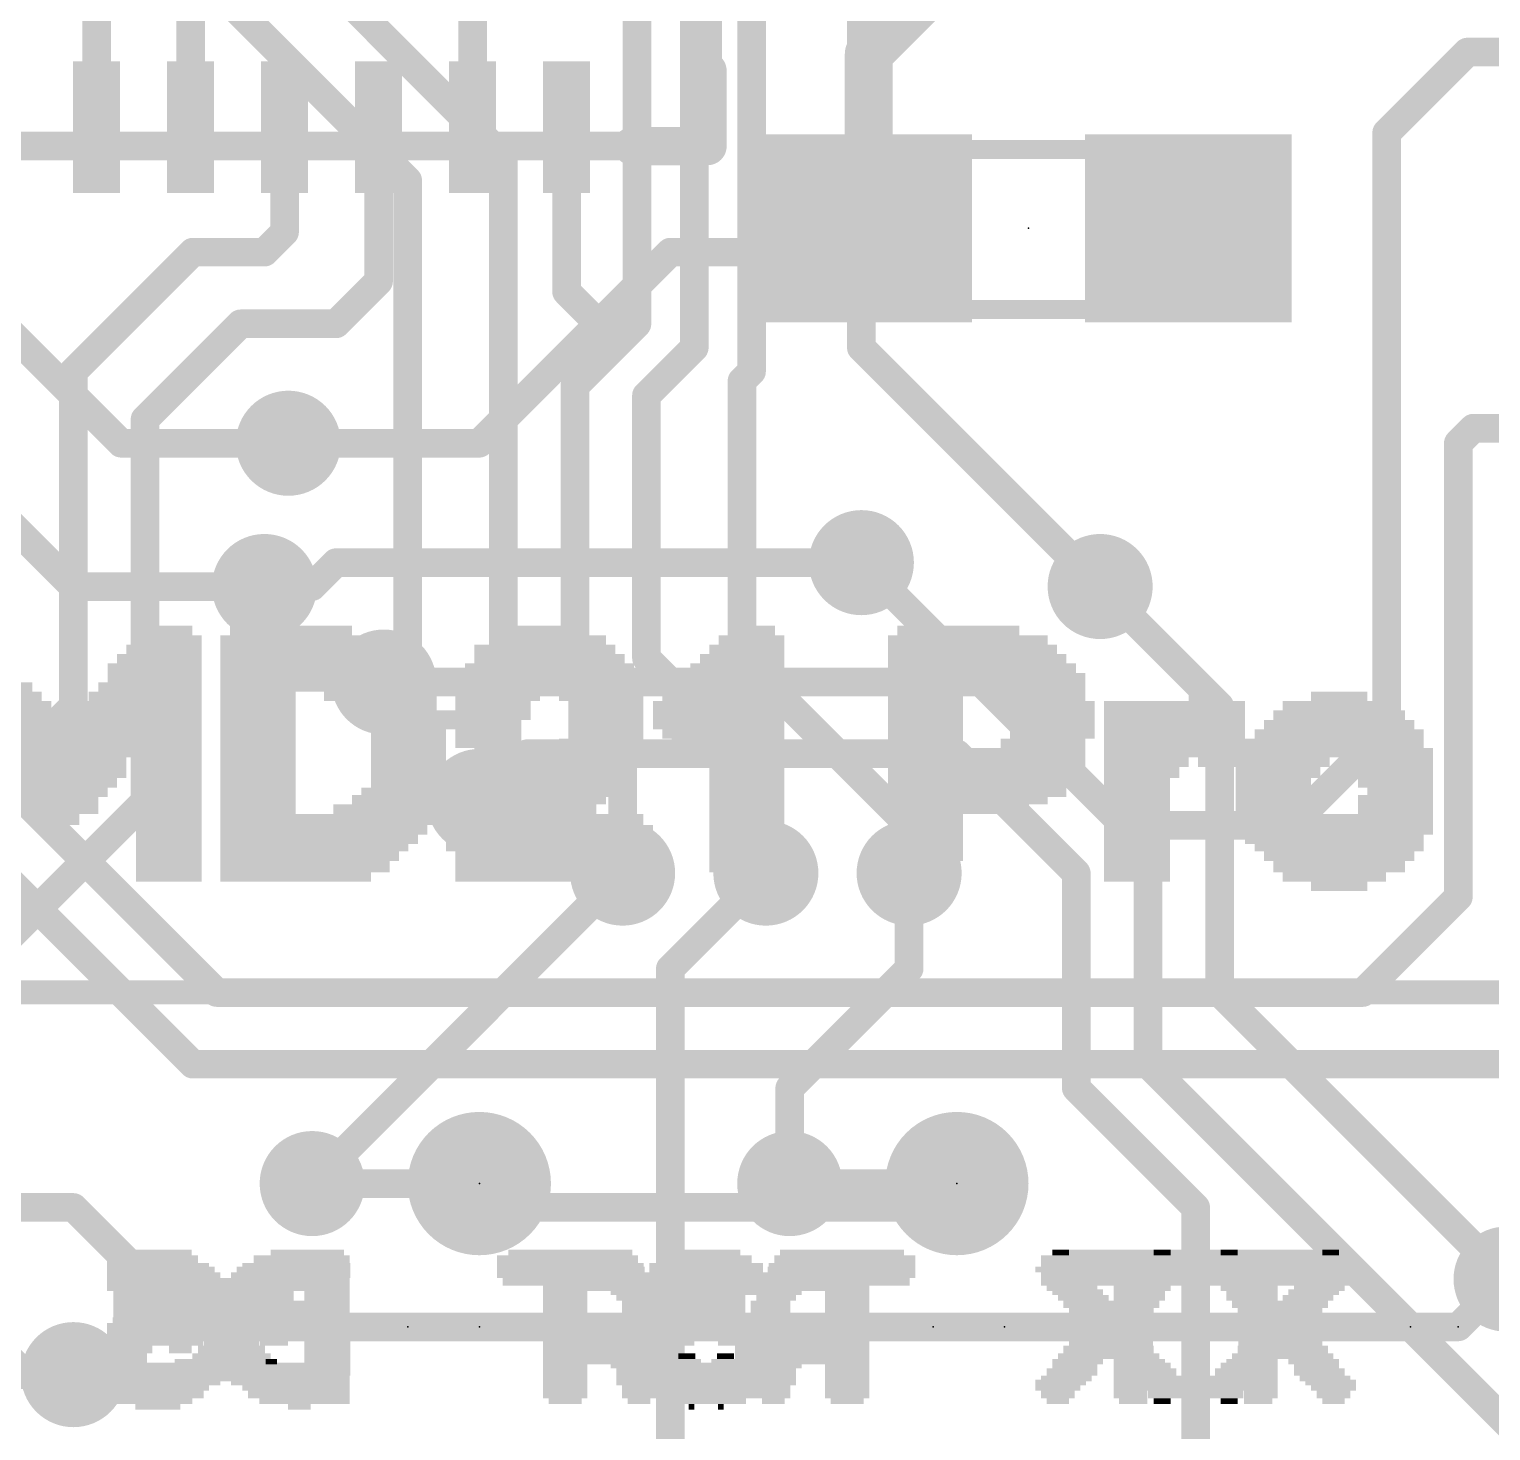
# Model space of a CAD drawing. Extents: x -34 to 73, y -65 to 31.
# Drawn here: x 29.36 to 37.13, y 5.04 to 12.49 of the extents above; entities that cross this region are included whole.
import ezdxf

# ---------------------------------------------------------------- set-up
doc = ezdxf.new("R2010")
doc.units = 0
for name, color, linetype in [('1', 12, 'CONTINUOUS'), ('16', 53, 'CONTINUOUS'), ('18', 110, 'CONTINUOUS'), ('21', 41, 'CONTINUOUS'), ('22', 40, 'CONTINUOUS'), ('23', 53, 'CONTINUOUS'), ('24', 53, 'CONTINUOUS'), ('51', 53, 'CONTINUOUS')]:
    doc.layers.add(name, color=color, linetype=linetype)

# ---------------------------------------------------------------- blocks, each defined once
blk = doc.blocks.new('RECT')
blk.add_solid([(-0.5, -0.5), (0.5, -0.5), (-0.5, 0.5), (0.5, 0.5)])
blk = doc.blocks.new('PIE')
at = {"const_width": 0.5}
blk.add_lwpolyline([(0, -0.25, 1), (0, 0.25, 1), (0, -0.25)], format="xyb", dxfattribs=at)
blk = doc.blocks.new('ROUNDV')
at = {"const_width": 0.5}
blk.add_lwpolyline([(0, -0.25, 1), (0, 0.25, 1), (0, -0.25)], format="xyb", dxfattribs=at)

msp = doc.modelspace()

# ---------------------------------------------------------------- linework, layer by layer
at = {"layer": '1'}
for points, const_width in [([(33.821, 12.358), (34.544, 13.081)], 0.254), ([(30.214, 11.967), (30.214, 12.839)], 0.1524), ([(31.714, 11.967), (31.714, 12.791)], 0.1524), ([(29.714, 11.967), (29.714, 12.577)], 0.1524), ([(33.821, 11.43), (33.821, 12.358)], 0.254), ([(30.714, 11.967), (30.714, 11.41)], 0.1524), ([(31.214, 11.967), (31.214, 11.148)], 0.1524), ([(32.214, 11.967), (32.214, 11.093)], 0.1524), ([(33.694, 11.303), (33.821, 11.43)], 0.1524), ([(30.714, 11.41), (30.607, 11.303)], 0.1524), ([(29.591, 10.668), (30.226, 11.303)], 0.1524), ([(30.607, 11.303), (30.226, 11.303)], 0.1524), ([(32.385, 10.922), (32.766, 11.303)], 0.1524), ([(32.766, 11.303), (33.694, 11.303)], 0.1524), ([(31.214, 11.148), (30.988, 10.922)], 0.1524), ([(32.214, 11.093), (32.385, 10.922)], 0.1524), ([(30.48, 10.922), (29.972, 10.414)], 0.1524), ([(30.988, 10.922), (30.48, 10.922)], 0.1524), ([(32.385, 10.922), (31.75, 10.287)], 0.1524), ([(29.591, 8.89), (29.591, 10.668)], 0.1524), ([(29.972, 10.414), (29.972, 8.382)], 0.1524), ([(31.75, 10.287), (30.734, 10.287)], 0.1524), ([(30.861, 9.525), (30.988, 9.652)], 0.1524), ([(30.988, 9.652), (33.782, 9.652)], 0.1524), ([(30.607, 9.525), (30.861, 9.525)], 0.1524), ([(35.687, 8.89), (35.052, 9.525)], 0.1524), ([(34.417, 9.017), (31.242, 9.017)], 0.1524), ([(35.306, 8.128), (34.417, 9.017)], 0.1524), ([(28.1305, 7.4295), (29.591, 8.89)], 0.1524), ([(35.687, 7.366), (35.687, 8.89)], 0.1524), ([(32.004, 8.636), (31.75, 8.382)], 0.1524), ([(34.29, 8.636), (32.004, 8.636)], 0.1524), ([(34.925, 8.001), (34.29, 8.636)], 0.1524), ([(29.337, 5.334), (26.289, 8.382)], 0.1524), ([(28.956, 7.366), (29.972, 8.382)], 0.1524), ([(35.306, 6.985), (35.306, 8.128)], 0.1524), ([(32.512, 8.001), (30.861, 6.35)], 0.1524), ([(32.766, 7.493), (33.274, 8.001)], 0.1524), ([(34.036, 8.001), (34.036, 7.493)], 0.1524), ([(34.925, 6.858), (34.925, 8.001)], 0.1524), ([(32.766, 4.064), (32.766, 7.493)], 0.1524), ([(34.036, 7.493), (33.401, 6.858)], 0.1524), ([(37.211, 5.842), (35.687, 7.366)], 0.1524), ([(38.1, 4.191), (35.306, 6.985)], 0.1524), ([(33.401, 6.858), (33.401, 6.35)], 0.1524), ([(35.56, 6.223), (34.925, 6.858)], 0.1524), ([(35.56, 3.81), (35.56, 6.223)], 0.1524), ([(29.591, 5.334), (29.337, 5.334)], 0.1524)]:
    msp.add_lwpolyline(points, dxfattribs=dict(at, const_width=const_width))
for points, const_width in [([(33.8845, 12.358, 1), (33.7575, 12.358)], 0.127), ([(33.7761, 12.4029, 1), (33.8659, 12.3131)], 0.127), ([(29.6759, 11.967, 1), (29.7521, 11.967)], 0.0762), ([(30.1759, 11.967, 1), (30.2521, 11.967)], 0.0762), ([(30.7521, 11.967, 1), (30.6759, 11.967)], 0.0762), ([(31.2521, 11.967, 1), (31.1759, 11.967)], 0.0762), ([(31.6759, 11.967, 1), (31.7521, 11.967)], 0.0762), ([(32.2521, 11.967, 1), (32.1759, 11.967)], 0.0762), ([(33.8479, 11.4031, 1), (33.7941, 11.4569)], 0.0762), ([(30.6759, 11.41, 1), (30.7521, 11.41)], 0.0762), ([(30.7409, 11.3831, 1), (30.6871, 11.4369)], 0.0762), ([(33.7575, 11.43, 1), (33.8845, 11.43)], 0.127), ([(30.226, 11.3411, 1), (30.226, 11.2649)], 0.0762), ([(30.2529, 11.2761, 1), (30.1991, 11.3299)], 0.0762), ([(30.5801, 11.3299, 1), (30.6339, 11.2761)], 0.0762), ([(30.607, 11.2649, 1), (30.607, 11.3411)], 0.0762), ([(32.766, 11.3411, 1), (32.766, 11.2649)], 0.0762), ([(32.7929, 11.2761, 1), (32.7391, 11.3299)], 0.0762), ([(33.6671, 11.3299, 1), (33.7209, 11.2761)], 0.0762), ([(33.694, 11.2649, 1), (33.694, 11.3411)], 0.0762), ([(31.2409, 11.1211, 1), (31.1871, 11.1749)], 0.0762), ([(31.1759, 11.148, 1), (31.2521, 11.148)], 0.0762), ([(32.1759, 11.093, 1), (32.2521, 11.093)], 0.0762), ([(32.2409, 11.1199, 1), (32.1871, 11.0661)], 0.0762), ([(30.48, 10.9601, 1), (30.48, 10.8839)], 0.0762), ([(30.5069, 10.8951, 1), (30.4531, 10.9489)], 0.0762), ([(30.9611, 10.9489, 1), (31.0149, 10.8951)], 0.0762), ([(30.988, 10.8839, 1), (30.988, 10.9601)], 0.0762), ([(32.3581, 10.9489, 1), (32.4119, 10.8951)], 0.0762), ([(32.4119, 10.8951, 1), (32.3581, 10.9489)], 0.0762), ([(32.3581, 10.8951, 1), (32.4119, 10.9489)], 0.0762), ([(29.6291, 10.668, 1), (29.5529, 10.668)], 0.0762), ([(29.5641, 10.6949, 1), (29.6179, 10.6411)], 0.0762), ([(30.0101, 10.414, 1), (29.9339, 10.414)], 0.0762), ([(29.9451, 10.4409, 1), (29.9989, 10.3871)], 0.0762), ([(30.734, 10.3251, 1), (30.734, 10.2489)], 0.0762), ([(31.7231, 10.3139, 1), (31.7769, 10.2601)], 0.0762), ([(31.75, 10.2489, 1), (31.75, 10.3251)], 0.0762), ([(30.988, 9.6901, 1), (30.988, 9.6139)], 0.0762), ([(31.0149, 9.6251, 1), (30.9611, 9.6789)], 0.0762), ([(33.782, 9.6139, 1), (33.782, 9.6901)], 0.0762), ([(30.607, 9.5631, 1), (30.607, 9.4869)], 0.0762), ([(30.8341, 9.5519, 1), (30.8879, 9.4981)], 0.0762), ([(30.861, 9.4869, 1), (30.861, 9.5631)], 0.0762), ([(35.0789, 9.5519, 1), (35.0251, 9.4981)], 0.0762), ([(31.242, 9.0551, 1), (31.242, 8.9789)], 0.0762), ([(34.4439, 9.0439, 1), (34.3901, 8.9901)], 0.0762), ([(34.417, 8.9789, 1), (34.417, 9.0551)], 0.0762), ([(29.6179, 8.8631, 1), (29.5641, 8.9169)], 0.0762), ([(35.7251, 8.89, 1), (35.6489, 8.89)], 0.0762), ([(35.6601, 8.8631, 1), (35.7139, 8.9169)], 0.0762), ([(29.5529, 8.89, 1), (29.6291, 8.89)], 0.0762), ([(32.004, 8.6741, 1), (32.004, 8.5979)], 0.0762), ([(32.0309, 8.6091, 1), (31.9771, 8.6629)], 0.0762), ([(34.3169, 8.6629, 1), (34.2631, 8.6091)], 0.0762), ([(34.29, 8.5979, 1), (34.29, 8.6741)], 0.0762), ([(29.9339, 8.382, 1), (30.0101, 8.382)], 0.0762), ([(29.9989, 8.3551, 1), (29.9451, 8.4089)], 0.0762), ([(31.7231, 8.4089, 1), (31.7769, 8.3551)], 0.0762), ([(35.3441, 8.128, 1), (35.2679, 8.128)], 0.0762), ([(35.2791, 8.1011, 1), (35.3329, 8.1549)], 0.0762), ([(32.5389, 7.9741, 1), (32.4851, 8.0279)], 0.0762), ([(33.3009, 7.9741, 1), (33.2471, 8.0279)], 0.0762), ([(34.0741, 8.001, 1), (33.9979, 8.001)], 0.0762), ([(34.9631, 8.001, 1), (34.8869, 8.001)], 0.0762), ([(34.8981, 7.9741, 1), (34.9519, 8.0279)], 0.0762), ([(32.8041, 7.493, 1), (32.7279, 7.493)], 0.0762), ([(32.7391, 7.5199, 1), (32.7929, 7.4661)], 0.0762), ([(34.0629, 7.4661, 1), (34.0091, 7.5199)], 0.0762), ([(33.9979, 7.493, 1), (34.0741, 7.493)], 0.0762), ([(35.6489, 7.366, 1), (35.7251, 7.366)], 0.0762), ([(35.7139, 7.3929, 1), (35.6601, 7.3391)], 0.0762), ([(35.2679, 6.985, 1), (35.3441, 6.985)], 0.0762), ([(35.3329, 7.0119, 1), (35.2791, 6.9581)], 0.0762), ([(33.4391, 6.858, 1), (33.3629, 6.858)], 0.0762), ([(33.3741, 6.8849, 1), (33.4279, 6.8311)], 0.0762), ([(34.9519, 6.8849, 1), (34.8981, 6.8311)], 0.0762), ([(34.8869, 6.858, 1), (34.9631, 6.858)], 0.0762), ([(30.8341, 6.3769, 1), (30.8879, 6.3231)], 0.0762), ([(33.3629, 6.35, 1), (33.4391, 6.35)], 0.0762), ([(35.5981, 6.223, 1), (35.5219, 6.223)], 0.0762), ([(35.5331, 6.1961, 1), (35.5869, 6.2499)], 0.0762), ([(29.337, 5.3721, 1), (29.337, 5.2959)], 0.0762), ([(29.3101, 5.3071, 1), (29.3639, 5.3609)], 0.0762), ([(29.591, 5.2959, 1), (29.591, 5.3721)], 0.0762)]:
    msp.add_lwpolyline(points, format="xyb", dxfattribs=dict(at, const_width=const_width))
at = {"layer": '16', "const_width": 0.1524}
for points in [[(33.1978, 10.6687), (33.1978, 13.5883)], [(32.893, 11.43), (32.893, 13.462)], [(33.782, 10.795), (33.782, 13.335)], [(32.5882, 10.9213), (32.5882, 13.0048)], [(31.369, 11.684), (30.353, 12.7)], [(31.877, 11.811), (30.988, 12.7)], [(37.005, 12.367), (36.576, 11.938)], [(38.742, 12.367), (37.005, 12.367)], [(36.576, 8.763), (36.576, 11.938)], [(31.877, 10.16), (31.877, 11.811)], [(31.369, 9.144), (31.369, 11.684)], [(32.893, 10.795), (32.893, 11.43)], [(29.845, 10.287), (28.829, 11.303)], [(32.258, 10.5911), (32.5882, 10.9213)], [(32.639, 10.541), (32.893, 10.795)], [(35.052, 9.525), (33.782, 10.795)], [(33.147, 10.6179), (33.1978, 10.6687)], [(32.258, 9.017), (32.258, 10.5911)], [(33.147, 9.144), (33.147, 10.6179)], [(28.575, 10.541), (29.591, 9.525)], [(32.639, 9.144), (32.639, 10.541)], [(37.037, 10.367), (36.957, 10.287)], [(38.742, 10.367), (37.037, 10.367)], [(30.734, 10.287), (29.845, 10.287)], [(36.957, 10.287), (36.957, 7.874)], [(31.877, 8.509), (31.877, 10.16)], [(33.782, 9.652), (35.179, 8.255)], [(29.591, 9.525), (30.607, 9.525)], [(31.242, 9.017), (31.369, 9.144)], [(33.274, 8.509), (32.639, 9.144)], [(34.036, 8.255), (33.147, 9.144)], [(32.512, 8.763), (32.258, 9.017)], [(32.512, 8.763), (32.512, 8.001)], [(36.068, 8.255), (36.576, 8.763)], [(30.353, 7.366), (29.083, 8.636)], [(31.75, 8.382), (31.877, 8.509)], [(33.274, 8.001), (33.274, 8.509)], [(28.956, 8.255), (30.226, 6.985)], [(34.036, 8.001), (34.036, 8.255)], [(35.179, 8.255), (36.068, 8.255)], [(36.957, 7.874), (36.449, 7.366)], [(35.56, 7.366), (30.353, 7.366)], [(36.449, 7.366), (35.56, 7.366)], [(30.226, 6.985), (38.1, 6.985)], [(30.861, 6.35), (31.75, 6.35)], [(33.401, 6.35), (34.29, 6.35)], [(28.448, 6.223), (29.591, 6.223)], [(29.591, 6.223), (30.226, 5.588)], [(36.957, 5.588), (37.211, 5.842)], [(30.226, 5.588), (36.957, 5.588)], [(21.209, 5.334), (29.591, 5.334)]]:
    msp.add_lwpolyline(points, dxfattribs=at)
at = {"layer": '16', "const_width": 0.0762}
for points in [[(37.005, 12.4051, 1), (37.005, 12.3289)], [(37.0319, 12.3401, 1), (36.9781, 12.3939)], [(36.6141, 11.938, 1), (36.5379, 11.938)], [(36.5491, 11.9649, 1), (36.6029, 11.9111)], [(31.9151, 11.811, 1), (31.8389, 11.811)], [(31.8501, 11.7841, 1), (31.9039, 11.8379)], [(31.4071, 11.684, 1), (31.3309, 11.684)], [(31.3421, 11.6571, 1), (31.3959, 11.7109)], [(32.9311, 11.43, 1), (32.8549, 11.43)], [(32.8549, 11.43, 1), (32.9311, 11.43)], [(32.6151, 10.8943, 1), (32.5613, 10.9482)], [(32.5501, 10.9213, 1), (32.6263, 10.9213)], [(32.8549, 10.795, 1), (32.9311, 10.795)], [(32.9199, 10.7681, 1), (32.8661, 10.8219)], [(33.7439, 10.795, 1), (33.8201, 10.795)], [(33.8089, 10.8219, 1), (33.7551, 10.7681)], [(33.2247, 10.6418, 1), (33.1709, 10.6957)], [(32.2961, 10.5911, 1), (32.2199, 10.5911)], [(32.2311, 10.618, 1), (32.2849, 10.5641)], [(33.1851, 10.6179, 1), (33.1089, 10.6179)], [(33.1201, 10.6449, 1), (33.1739, 10.591)], [(33.1597, 10.6687, 1), (33.2359, 10.6687)], [(32.6771, 10.541, 1), (32.6009, 10.541)], [(32.6121, 10.5679, 1), (32.6659, 10.5141)], [(37.037, 10.4051, 1), (37.037, 10.3289)], [(37.0639, 10.3401, 1), (37.0101, 10.3939)], [(29.845, 10.3251, 1), (29.845, 10.2489)], [(29.8181, 10.2601, 1), (29.8719, 10.3139)], [(30.734, 10.2489, 1), (30.734, 10.3251)], [(36.9951, 10.287, 1), (36.9189, 10.287)], [(36.9301, 10.3139, 1), (36.9839, 10.2601)], [(31.9151, 10.16, 1), (31.8389, 10.16)], [(31.8389, 10.16, 1), (31.9151, 10.16)], [(33.8089, 9.6789, 1), (33.7551, 9.6251)], [(29.591, 9.5631, 1), (29.591, 9.4869)], [(29.5641, 9.4981, 1), (29.6179, 9.5519)], [(30.607, 9.4869, 1), (30.607, 9.5631)], [(35.0251, 9.4981, 1), (35.0789, 9.5519)], [(31.3309, 9.144, 1), (31.4071, 9.144)], [(31.3959, 9.1171, 1), (31.3421, 9.1709)], [(32.6009, 9.144, 1), (32.6771, 9.144)], [(32.6659, 9.1709, 1), (32.6121, 9.1171)], [(33.1089, 9.144, 1), (33.1851, 9.144)], [(33.1739, 9.1709, 1), (33.1201, 9.1171)], [(31.2151, 9.0439, 1), (31.2689, 8.9901)], [(32.2199, 9.017, 1), (32.2961, 9.017)], [(32.2849, 9.0439, 1), (32.2311, 8.9901)], [(32.5501, 8.763, 1), (32.4739, 8.763)], [(32.4851, 8.7361, 1), (32.5389, 8.7899)], [(36.5379, 8.763, 1), (36.6141, 8.763)], [(36.6029, 8.7361, 1), (36.5491, 8.7899)], [(31.9039, 8.4821, 1), (31.8501, 8.5359)], [(33.3121, 8.509, 1), (33.2359, 8.509)], [(33.2471, 8.4821, 1), (33.3009, 8.5359)], [(31.8389, 8.509, 1), (31.9151, 8.509)], [(31.7231, 8.4089, 1), (31.7769, 8.3551)], [(34.0741, 8.255, 1), (33.9979, 8.255)], [(34.0091, 8.2281, 1), (34.0629, 8.2819)], [(35.179, 8.2931, 1), (35.179, 8.2169)], [(35.1521, 8.2281, 1), (35.2059, 8.2819)], [(36.0411, 8.2819, 1), (36.0949, 8.2281)], [(36.068, 8.2169, 1), (36.068, 8.2931)], [(32.4739, 8.001, 1), (32.5501, 8.001)], [(33.2359, 8.001, 1), (33.3121, 8.001)], [(33.9979, 8.001, 1), (34.0741, 8.001)], [(36.9839, 7.8471, 1), (36.9301, 7.9009)], [(36.9189, 7.874, 1), (36.9951, 7.874)], [(30.353, 7.4041, 1), (30.353, 7.3279)], [(30.3261, 7.3391, 1), (30.3799, 7.3929)], [(35.56, 7.4041, 1), (35.56, 7.3279)], [(35.56, 7.3279, 1), (35.56, 7.4041)], [(36.4221, 7.3929, 1), (36.4759, 7.3391)], [(36.449, 7.3279, 1), (36.449, 7.4041)], [(30.226, 7.0231, 1), (30.226, 6.9469)], [(30.1991, 6.9581, 1), (30.2529, 7.0119)], [(30.861, 6.3881, 1), (30.861, 6.3119)], [(31.75, 6.3119, 1), (31.75, 6.3881)], [(33.401, 6.3881, 1), (33.401, 6.3119)], [(34.29, 6.3119, 1), (34.29, 6.3881)], [(29.6179, 6.2499, 1), (29.5641, 6.1961)], [(29.591, 6.1849, 1), (29.591, 6.2611)], [(30.226, 5.6261, 1), (30.226, 5.5499)], [(30.1991, 5.5611, 1), (30.2529, 5.6149)], [(36.9301, 5.6149, 1), (36.9839, 5.5611)], [(36.957, 5.5499, 1), (36.957, 5.6261)], [(29.591, 5.2959, 1), (29.591, 5.3721)]]:
    msp.add_lwpolyline(points, format="xyb", dxfattribs=at)
at = {"layer": '21'}
for points, const_width in [([(32.964, 12.267), (32.964, 11.867)], 0.2032), ([(32.964, 11.867), (32.564, 11.867)], 0.2032), ([(32.131, 6.223), (34.036, 6.223)], 0.1524)]:
    msp.add_lwpolyline(points, dxfattribs=dict(at, const_width=const_width))
for points, const_width in [([(33.0148, 12.267, 1), (32.9132, 12.267)], 0.1016), ([(32.564, 11.9178, 1), (32.564, 11.8162)], 0.1016), ([(32.9132, 11.867, 1), (33.0148, 11.867)], 0.1016), ([(32.964, 11.8162, 1), (32.964, 11.9178)], 0.1016), ([(32.131, 6.2611, 1), (32.131, 6.1849)], 0.0762), ([(34.036, 6.1849, 1), (34.036, 6.2611)], 0.0762)]:
    msp.add_lwpolyline(points, format="xyb", dxfattribs=dict(at, const_width=const_width))
at = {"layer": '22'}
for points, const_width in [([(23.242, 7.367), (39.242, 7.367)], 0.127), ([(33.782, 6.223), (31.877, 6.223)], 0.1524)]:
    msp.add_lwpolyline(points, dxfattribs=dict(at, const_width=const_width))
at = {"layer": '22', "const_width": 0.0762}
for points in [[(31.877, 6.2611, 1), (31.877, 6.1849)], [(33.782, 6.1849, 1), (33.782, 6.2611)]]:
    msp.add_lwpolyline(points, format="xyb", dxfattribs=at)
at = {"layer": '23'}
for p in [(34.671, 11.43), (31.369, 5.588), (34.163, 5.588), (36.703, 5.588)]:
    msp.add_point(p, dxfattribs=at)
at = {"layer": '24'}
for p in [(31.75, 6.35), (34.29, 6.35), (31.75, 5.588), (34.544, 5.588), (36.957, 5.588)]:
    msp.add_point(p, dxfattribs=at)
at = {"layer": '51'}
for points, const_width in [([(32.964, 11.867), (32.964, 18.867)], 0.1524), ([(25.964, 11.867), (32.964, 11.867)], 0.1524), ([(35.027, 11.849), (34.315, 11.849)], 0.1016), ([(35.027, 10.998), (34.315, 10.998)], 0.1016)]:
    msp.add_lwpolyline(points, dxfattribs=dict(at, const_width=const_width))
for points, const_width in [([(32.9259, 11.867, 1), (33.0021, 11.867)], 0.0762), ([(32.964, 11.8289, 1), (32.964, 11.9051)], 0.0762), ([(34.315, 11.8744, 1), (34.315, 11.8236)], 0.0508), ([(35.027, 11.8236, 1), (35.027, 11.8744)], 0.0508), ([(34.315, 11.0234, 1), (34.315, 10.9726)], 0.0508), ([(35.027, 10.9726, 1), (35.027, 11.0234)], 0.0508)]:
    msp.add_lwpolyline(points, format="xyb", dxfattribs=dict(at, const_width=const_width))

# ---------------------------------------------------------------- block references
at = {"layer": '1', "xscale": 0.7, "yscale": 0.25, "rotation": 90}
for p in [(29.714, 11.967), (30.214, 11.967), (30.714, 11.967), (31.214, 11.967), (31.714, 11.967), (32.214, 11.967)]:
    msp.add_blockref('RECT', p, dxfattribs=at)
at = {"layer": '1', "xscale": 1.1, "rotation": 180}
for p in [(33.821, 11.43), (35.521, 11.43)]:
    msp.add_blockref('RECT', p, dxfattribs=at)
at = {"layer": '16', "xscale": 0.762, "yscale": 0.762}
for p in [(31.75, 6.35), (34.29, 6.35)]:
    msp.add_blockref('PIE', p, dxfattribs=at)
at = {"layer": '18', "xscale": 0.5588, "yscale": 0.5588}
for p in [(30.734, 10.287), (30.734, 10.287), (33.782, 9.652), (33.782, 9.652), (30.607, 9.525), (30.607, 9.525), (35.052, 9.525), (35.052, 9.525), (31.242, 9.017), (31.242, 9.017), (31.75, 8.382), (31.75, 8.382), (32.512, 8.001), (32.512, 8.001), (33.274, 8.001), (33.274, 8.001), (34.036, 8.001), (34.036, 8.001), (30.861, 6.35), (30.861, 6.35), (33.401, 6.35), (33.401, 6.35), (37.211, 5.842), (37.211, 5.842), (29.591, 5.334), (29.591, 5.334)]:
    msp.add_blockref('ROUNDV', p, dxfattribs=at)
at = {"layer": '21'}
for p, xscale, yscale in [((30.098, 9.241), 0.35, 0.05), ((30.098, 9.291), 0.25, 0.05), ((30.798, 9.241), 0.85, 0.05), ((30.748, 9.291), 0.65, 0.05), ((32.123, 9.241), 0.6, 0.05), ((32.098, 9.291), 0.45, 0.05), ((33.198, 9.241), 0.35, 0.05), ((33.198, 9.291), 0.25, 0.05), ((34.348, 9.241), 0.85, 0.05), ((34.298, 9.291), 0.65, 0.05), ((30.073, 9.191), 0.4, 0.05), ((30.823, 9.191), 0.9, 0.05), ((32.098, 9.191), 0.75, 0.05), ((33.173, 9.191), 0.4, 0.05), ((34.373, 9.191), 0.9, 0.05), ((30.023, 9.091), 0.5, 0.05), ((30.048, 9.141), 0.45, 0.05), ((30.898, 9.091), 1.05, 0.05), ((32.123, 9.091), 0.9, 0.05), ((32.123, 9.141), 0.8, 0.05), ((33.123, 9.091), 0.5, 0.05), ((33.148, 9.141), 0.45, 0.05), ((34.398, 9.141), 0.95, 0.05), ((30.023, 9.041), 0.5, 0.05), ((30.923, 9.041), 1.1, 0.05), ((33.098, 9.041), 0.55, 0.05), ((34.448, 9.041), 1.05, 0.05), ((29.098, 8.991), 0.55, 0.05), ((29.123, 8.941), 0.6, 0.05), ((29.973, 8.941), 0.6, 0.05), ((29.998, 8.991), 0.55, 0.05), ((30.923, 8.991), 1.1, 0.05), ((30.573, 8.941), 0.4, 0.05), ((31.223, 8.941), 0.6, 0.05), ((31.848, 8.941), 0.45, 0.05), ((32.398, 8.941), 0.45, 0.05), ((33.048, 8.991), 0.65, 0.05), ((33.048, 8.941), 0.65, 0.05), ((34.448, 8.991), 1.05, 0.05), ((34.123, 8.941), 0.4, 0.05), ((34.723, 8.941), 0.5, 0.05), ((35.598, 8.941), 0.15, 0.05), ((36.323, 8.941), 0.3, 0.05), ((29.148, 8.891), 0.65, 0.05), ((29.148, 8.841), 0.65, 0.05), ((29.948, 8.891), 0.65, 0.05), ((29.948, 8.841), 0.65, 0.05), ((30.573, 8.891), 0.4, 0.05), ((30.573, 8.841), 0.4, 0.05), ((31.273, 8.891), 0.5, 0.05), ((31.548, 8.841), 0.95, 0.05), ((31.823, 8.891), 0.4, 0.05), ((32.423, 8.891), 0.4, 0.05), ((32.423, 8.841), 0.4, 0.05), ((33.023, 8.891), 0.7, 0.05), ((33.023, 8.841), 0.7, 0.05), ((34.123, 8.891), 0.4, 0.05), ((34.123, 8.841), 0.4, 0.05), ((34.798, 8.891), 0.45, 0.05), ((34.823, 8.841), 0.4, 0.05), ((35.448, 8.891), 0.75, 0.05), ((35.448, 8.841), 0.75, 0.05), ((36.323, 8.841), 0.7, 0.05), ((36.298, 8.891), 0.55, 0.05), ((29.173, 8.791), 0.7, 0.05), ((29.923, 8.791), 0.7, 0.05), ((30.573, 8.791), 0.4, 0.05), ((31.548, 8.791), 0.85, 0.05), ((32.423, 8.791), 0.4, 0.05), ((33.023, 8.791), 0.7, 0.05), ((34.123, 8.791), 0.4, 0.05), ((34.823, 8.791), 0.4, 0.05), ((35.448, 8.791), 0.75, 0.05), ((36.323, 8.791), 0.8, 0.05), ((29.548, 8.741), 1.45, 0.05), ((29.548, 8.691), 1.45, 0.05), ((30.573, 8.741), 0.4, 0.05), ((30.573, 8.691), 0.4, 0.05), ((31.373, 8.741), 0.4, 0.05), ((31.373, 8.691), 0.4, 0.05), ((31.798, 8.741), 0.35, 0.05), ((31.798, 8.691), 0.35, 0.05), ((32.398, 8.691), 0.45, 0.05), ((32.423, 8.741), 0.4, 0.05), ((33.048, 8.741), 0.65, 0.05), ((33.073, 8.691), 0.6, 0.05), ((34.123, 8.741), 0.4, 0.05), ((34.123, 8.691), 0.4, 0.05), ((34.748, 8.691), 0.45, 0.05), ((34.798, 8.741), 0.45, 0.05), ((35.448, 8.741), 0.75, 0.05), ((35.923, 8.691), 1.7, 0.05), ((36.323, 8.741), 0.9, 0.05), ((29.548, 8.641), 1.45, 0.05), ((30.573, 8.641), 0.4, 0.05), ((31.373, 8.641), 0.4, 0.05), ((31.798, 8.641), 0.15, 0.05), ((32.373, 8.641), 0.5, 0.05), ((33.173, 8.641), 0.4, 0.05), ((34.448, 8.641), 1.05, 0.05), ((35.948, 8.641), 1.75, 0.05), ((29.548, 8.591), 0.65, 0.05), ((29.548, 8.536), 0.65, 0.06), ((30.098, 8.591), 0.35, 0.05), ((30.098, 8.536), 0.35, 0.06), ((30.573, 8.591), 0.4, 0.05), ((30.573, 8.536), 0.4, 0.06), ((31.373, 8.591), 0.4, 0.05), ((31.373, 8.536), 0.4, 0.06), ((32.273, 8.536), 0.6, 0.06), ((32.298, 8.591), 0.55, 0.05), ((33.173, 8.591), 0.4, 0.05), ((33.173, 8.536), 0.4, 0.06), ((34.448, 8.591), 1.05, 0.05), ((35.298, 8.591), 0.45, 0.05), ((35.273, 8.536), 0.4, 0.06), ((35.923, 8.591), 0.7, 0.05), ((35.998, 8.536), 0.45, 0.06), ((36.573, 8.591), 0.5, 0.05), ((36.623, 8.536), 0.4, 0.06), ((29.548, 8.481), 0.55, 0.05), ((30.098, 8.481), 0.35, 0.05), ((30.573, 8.481), 0.4, 0.05), ((31.373, 8.481), 0.4, 0.05), ((32.198, 8.481), 0.65, 0.05), ((33.173, 8.481), 0.4, 0.05), ((35.248, 8.481), 0.35, 0.05), ((35.973, 8.481), 0.4, 0.05), ((36.623, 8.481), 0.4, 0.05), ((29.548, 8.431), 0.45, 0.05), ((29.548, 8.391), 0.35, 0.05), ((30.098, 8.431), 0.35, 0.05), ((30.098, 8.391), 0.35, 0.05), ((30.573, 8.431), 0.4, 0.05), ((30.573, 8.391), 0.4, 0.05), ((31.298, 8.391), 0.45, 0.05), ((31.348, 8.431), 0.45, 0.05), ((32.073, 8.391), 0.7, 0.05), ((32.123, 8.431), 0.7, 0.05), ((33.173, 8.431), 0.4, 0.05), ((33.173, 8.391), 0.4, 0.05), ((34.398, 8.431), 0.95, 0.05), ((34.348, 8.391), 0.85, 0.05), ((35.248, 8.431), 0.35, 0.05), ((35.248, 8.391), 0.35, 0.05), ((35.973, 8.431), 0.4, 0.05), ((35.973, 8.391), 0.4, 0.05), ((36.623, 8.391), 0.4, 0.05), ((36.648, 8.431), 0.35, 0.05), ((29.548, 8.341), 0.35, 0.05), ((30.098, 8.341), 0.35, 0.05), ((30.573, 8.341), 0.4, 0.05), ((31.248, 8.341), 0.55, 0.05), ((32.023, 8.341), 0.7, 0.05), ((33.173, 8.341), 0.4, 0.05), ((34.298, 8.341), 0.75, 0.05), ((35.248, 8.341), 0.35, 0.05), ((35.998, 8.341), 0.45, 0.05), ((36.623, 8.341), 0.4, 0.05), ((29.548, 8.286), 0.15, 0.06), ((30.098, 8.286), 0.35, 0.06), ((30.098, 8.231), 0.35, 0.05), ((30.948, 8.286), 1.15, 0.06), ((30.923, 8.231), 1.1, 0.05), ((32.148, 8.231), 1.05, 0.05), ((33.173, 8.286), 0.4, 0.06), ((33.173, 8.231), 0.4, 0.05), ((34.123, 8.286), 0.4, 0.06), ((34.123, 8.231), 0.4, 0.05), ((35.248, 8.286), 0.35, 0.06), ((35.248, 8.231), 0.35, 0.05), ((36.298, 8.286), 1.05, 0.06), ((30.098, 8.181), 0.35, 0.05), ((30.098, 8.141), 0.35, 0.05), ((30.898, 8.181), 1.05, 0.05), ((32.123, 8.141), 1.1, 0.05), ((32.148, 8.181), 1.05, 0.05), ((33.173, 8.181), 0.4, 0.05), ((33.173, 8.141), 0.4, 0.05), ((34.123, 8.181), 0.4, 0.05), ((34.123, 8.141), 0.4, 0.05), ((35.248, 8.181), 0.35, 0.05), ((35.248, 8.141), 0.35, 0.05), ((36.298, 8.181), 0.95, 0.05), ((36.323, 8.141), 0.9, 0.05), ((30.098, 8.091), 0.35, 0.05), ((30.848, 8.091), 0.95, 0.05), ((32.148, 8.091), 1.05, 0.05), ((33.173, 8.091), 0.4, 0.05), ((34.123, 8.091), 0.4, 0.05), ((35.248, 8.091), 0.35, 0.05), ((36.323, 8.091), 0.8, 0.05), ((30.098, 8.036), 0.35, 0.06), ((30.823, 8.036), 0.9, 0.06), ((32.148, 8.036), 1.05, 0.06), ((33.173, 8.036), 0.4, 0.06), ((34.098, 8.036), 0.35, 0.06), ((35.248, 8.036), 0.35, 0.06), ((36.323, 8.036), 0.7, 0.06), ((30.098, 7.981), 0.35, 0.05), ((30.773, 7.981), 0.8, 0.05), ((32.148, 7.981), 1.05, 0.05), ((33.198, 7.981), 0.35, 0.05), ((34.098, 7.981), 0.35, 0.05), ((35.248, 7.981), 0.35, 0.05), ((36.298, 7.981), 0.55, 0.05), ((36.323, 7.931), 0.3, 0.05), ((29.998, 5.983), 0.27, 0.03), ((30.823, 5.983), 0.3, 0.03), ((32.299, 5.983), 0.3, 0.03), ((33.034, 5.983), 0.21, 0.03), ((33.679, 5.983), 0.66, 0.03), ((35.213, 5.983), 0.66, 0.03), ((35.738, 5.983), 0.09, 0.03), ((36.278, 5.983), 0.09, 0.03), ((30.028, 5.948), 0.45, 0.04), ((30.058, 5.913), 0.51, 0.03), ((30.073, 5.893), 0.54, 0.03), ((30.823, 5.913), 0.48, 0.03), ((30.823, 5.893), 0.48, 0.03), ((30.823, 5.948), 0.42, 0.04), ((32.314, 5.948), 0.45, 0.04), ((32.344, 5.913), 0.51, 0.03), ((32.359, 5.893), 0.54, 0.03), ((33.034, 5.893), 0.45, 0.03), ((33.049, 5.913), 0.42, 0.03), ((33.034, 5.948), 0.33, 0.04), ((33.679, 5.913), 0.78, 0.03), ((33.679, 5.893), 0.78, 0.03), ((33.694, 5.948), 0.75, 0.04), ((35.213, 5.913), 0.78, 0.03), ((35.213, 5.893), 0.78, 0.03), ((35.228, 5.948), 0.75, 0.04), ((35.738, 5.913), 0.21, 0.03), ((35.753, 5.893), 0.24, 0.03), ((35.738, 5.948), 0.15, 0.04), ((36.278, 5.893), 0.27, 0.03), ((36.278, 5.913), 0.21, 0.03), ((36.293, 5.948), 0.18, 0.04), ((30.088, 5.863), 0.57, 0.03), ((30.103, 5.828), 0.6, 0.04), ((30.823, 5.863), 0.48, 0.03), ((30.808, 5.828), 0.45, 0.04), ((32.374, 5.863), 0.57, 0.03), ((32.374, 5.828), 0.57, 0.04), ((33.034, 5.863), 0.51, 0.03), ((33.019, 5.828), 0.48, 0.04), ((33.694, 5.863), 0.75, 0.03), ((33.679, 5.828), 0.72, 0.04), ((35.228, 5.863), 0.75, 0.03), ((35.213, 5.828), 0.72, 0.04), ((35.768, 5.863), 0.27, 0.03), ((35.798, 5.828), 0.27, 0.04), ((36.248, 5.828), 0.27, 0.04), ((36.263, 5.863), 0.24, 0.03), ((30.118, 5.793), 0.63, 0.03), ((29.893, 5.773), 0.18, 0.03), ((29.893, 5.743), 0.18, 0.03), ((30.298, 5.773), 0.27, 0.03), ((30.343, 5.743), 0.24, 0.03), ((30.658, 5.743), 0.21, 0.03), ((30.808, 5.793), 0.45, 0.03), ((30.673, 5.773), 0.18, 0.03), ((32.389, 5.793), 0.6, 0.03), ((32.194, 5.773), 0.21, 0.03), ((32.194, 5.743), 0.21, 0.03), ((32.569, 5.773), 0.24, 0.03), ((32.584, 5.743), 0.21, 0.03), ((32.869, 5.793), 0.24, 0.03), ((32.854, 5.773), 0.21, 0.03), ((32.854, 5.743), 0.21, 0.03), ((33.169, 5.793), 0.18, 0.03), ((33.169, 5.773), 0.12, 0.03), ((33.694, 5.793), 0.21, 0.03), ((33.694, 5.773), 0.21, 0.03), ((33.694, 5.743), 0.21, 0.03), ((35.228, 5.793), 0.21, 0.03), ((35.228, 5.773), 0.21, 0.03), ((35.228, 5.743), 0.21, 0.03), ((35.828, 5.793), 0.27, 0.03), ((35.843, 5.773), 0.24, 0.03), ((35.858, 5.743), 0.27, 0.03), ((36.158, 5.743), 0.27, 0.03), ((36.188, 5.773), 0.27, 0.03), ((36.218, 5.793), 0.27, 0.03), ((29.893, 5.708), 0.18, 0.04), ((29.893, 5.673), 0.18, 0.03), ((30.358, 5.708), 0.21, 0.04), ((30.373, 5.673), 0.24, 0.03), ((30.688, 5.708), 0.27, 0.04), ((30.733, 5.673), 0.36, 0.03), ((32.194, 5.708), 0.21, 0.04), ((32.194, 5.673), 0.21, 0.03), ((32.614, 5.708), 0.21, 0.04), ((32.614, 5.673), 0.21, 0.03), ((32.869, 5.708), 0.24, 0.04), ((32.899, 5.673), 0.3, 0.03), ((33.694, 5.708), 0.21, 0.04), ((33.694, 5.673), 0.21, 0.03), ((35.228, 5.708), 0.21, 0.04), ((35.228, 5.673), 0.21, 0.03), ((36.008, 5.708), 0.51, 0.04), ((36.008, 5.673), 0.45, 0.03), ((29.893, 5.643), 0.18, 0.03), ((29.893, 5.623), 0.18, 0.03), ((29.893, 5.588), 0.18, 0.04), ((30.388, 5.643), 0.21, 0.03), ((30.388, 5.623), 0.21, 0.03), ((30.388, 5.588), 0.21, 0.04), ((30.763, 5.643), 0.42, 0.03), ((30.778, 5.623), 0.45, 0.03), ((30.793, 5.588), 0.48, 0.04), ((32.194, 5.643), 0.21, 0.03), ((32.194, 5.623), 0.21, 0.03), ((32.389, 5.588), 0.6, 0.04), ((32.584, 5.623), 0.21, 0.03), ((32.614, 5.643), 0.21, 0.03), ((32.974, 5.643), 0.39, 0.03), ((33.004, 5.623), 0.45, 0.03), ((33.049, 5.588), 0.48, 0.04), ((33.694, 5.643), 0.21, 0.03), ((33.694, 5.623), 0.21, 0.03), ((33.694, 5.588), 0.21, 0.04), ((35.228, 5.643), 0.21, 0.03), ((35.228, 5.623), 0.21, 0.03), ((35.228, 5.588), 0.21, 0.04), ((36.008, 5.643), 0.39, 0.03), ((36.008, 5.623), 0.33, 0.03), ((36.008, 5.588), 0.27, 0.04), ((29.893, 5.553), 0.18, 0.03), ((29.893, 5.533), 0.18, 0.03), ((30.388, 5.553), 0.21, 0.03), ((30.388, 5.533), 0.21, 0.03), ((30.793, 5.553), 0.48, 0.03), ((30.808, 5.533), 0.51, 0.03), ((32.389, 5.553), 0.6, 0.03), ((32.374, 5.533), 0.57, 0.03), ((33.079, 5.553), 0.42, 0.03), ((33.124, 5.533), 0.39, 0.03), ((33.694, 5.553), 0.21, 0.03), ((33.694, 5.533), 0.21, 0.03), ((35.228, 5.553), 0.21, 0.03), ((35.228, 5.533), 0.21, 0.03), ((36.008, 5.533), 0.39, 0.03), ((36.008, 5.553), 0.33, 0.03), ((29.893, 5.503), 0.18, 0.03), ((29.893, 5.468), 0.18, 0.04), ((29.893, 5.433), 0.18, 0.03), ((30.343, 5.433), 0.24, 0.03), ((30.358, 5.468), 0.21, 0.04), ((30.388, 5.503), 0.21, 0.03), ((30.658, 5.503), 0.15, 0.03), ((30.943, 5.503), 0.24, 0.03), ((30.958, 5.468), 0.21, 0.04), ((30.958, 5.433), 0.21, 0.03), ((32.359, 5.503), 0.54, 0.03), ((32.359, 5.468), 0.54, 0.04), ((32.374, 5.433), 0.57, 0.03), ((32.854, 5.433), 0.09, 0.03), ((33.169, 5.503), 0.3, 0.03), ((33.214, 5.468), 0.21, 0.04), ((33.214, 5.433), 0.21, 0.03), ((33.694, 5.503), 0.21, 0.03), ((33.694, 5.468), 0.21, 0.04), ((33.694, 5.433), 0.21, 0.03), ((35.228, 5.503), 0.21, 0.03), ((35.228, 5.468), 0.21, 0.04), ((35.228, 5.433), 0.21, 0.03), ((36.023, 5.433), 0.54, 0.03), ((36.023, 5.468), 0.48, 0.04), ((36.023, 5.503), 0.42, 0.03), ((29.893, 5.403), 0.18, 0.03), ((30.118, 5.383), 0.63, 0.03), ((30.103, 5.348), 0.6, 0.04), ((30.328, 5.403), 0.27, 0.03), ((30.643, 5.383), 0.18, 0.03), ((30.808, 5.348), 0.51, 0.04), ((30.643, 5.403), 0.06, 0.03), ((30.943, 5.383), 0.24, 0.03), ((30.958, 5.403), 0.21, 0.03), ((32.374, 5.403), 0.57, 0.03), ((32.194, 5.383), 0.21, 0.03), ((32.194, 5.348), 0.21, 0.04), ((32.554, 5.383), 0.21, 0.03), ((32.584, 5.348), 0.21, 0.04), ((32.854, 5.383), 0.21, 0.03), ((33.034, 5.348), 0.57, 0.04), ((32.854, 5.403), 0.15, 0.03), ((33.214, 5.403), 0.21, 0.03), ((33.214, 5.383), 0.21, 0.03), ((33.694, 5.403), 0.21, 0.03), ((33.694, 5.383), 0.21, 0.03), ((33.694, 5.348), 0.21, 0.04), ((35.228, 5.403), 0.21, 0.03), ((35.228, 5.383), 0.21, 0.03), ((35.228, 5.348), 0.21, 0.04), ((35.798, 5.348), 0.27, 0.04), ((35.828, 5.383), 0.27, 0.03), ((35.858, 5.403), 0.27, 0.03), ((36.188, 5.403), 0.27, 0.03), ((36.203, 5.383), 0.24, 0.03), ((36.218, 5.348), 0.27, 0.04), ((30.103, 5.313), 0.6, 0.03), ((30.088, 5.293), 0.57, 0.03), ((30.778, 5.313), 0.51, 0.03), ((30.778, 5.293), 0.51, 0.03), ((32.194, 5.313), 0.21, 0.03), ((32.194, 5.293), 0.21, 0.03), ((32.584, 5.313), 0.21, 0.03), ((32.599, 5.293), 0.24, 0.03), ((33.019, 5.313), 0.54, 0.03), ((33.034, 5.293), 0.51, 0.03), ((33.694, 5.313), 0.21, 0.03), ((33.694, 5.293), 0.21, 0.03), ((35.228, 5.313), 0.21, 0.03), ((35.228, 5.293), 0.21, 0.03), ((35.768, 5.313), 0.27, 0.03), ((35.753, 5.293), 0.24, 0.03), ((36.248, 5.313), 0.27, 0.03), ((36.278, 5.293), 0.27, 0.03), ((30.058, 5.263), 0.51, 0.03), ((30.043, 5.228), 0.48, 0.04), ((30.778, 5.263), 0.45, 0.03), ((30.778, 5.228), 0.39, 0.04), ((32.194, 5.263), 0.21, 0.03), ((32.179, 5.228), 0.18, 0.04), ((32.614, 5.263), 0.21, 0.03), ((32.599, 5.228), 0.18, 0.04), ((33.034, 5.263), 0.45, 0.03), ((33.034, 5.228), 0.39, 0.04), ((33.679, 5.263), 0.18, 0.03), ((33.679, 5.228), 0.18, 0.04), ((35.213, 5.263), 0.18, 0.03), ((35.213, 5.228), 0.18, 0.04), ((35.738, 5.263), 0.21, 0.03), ((35.723, 5.228), 0.18, 0.04), ((36.293, 5.263), 0.24, 0.03), ((36.293, 5.228), 0.18, 0.04), ((30.013, 5.193), 0.42, 0.03), ((30.778, 5.193), 0.27, 0.03), ((30.793, 5.163), 0.12, 0.03), ((32.194, 5.193), 0.15, 0.03), ((32.599, 5.193), 0.12, 0.03), ((33.034, 5.193), 0.27, 0.03), ((33.034, 5.163), 0.03, 0.03), ((33.694, 5.193), 0.15, 0.03), ((35.228, 5.193), 0.15, 0.03), ((35.738, 5.193), 0.09, 0.03), ((36.293, 5.193), 0.12, 0.03)]:
    msp.add_blockref('RECT', p, dxfattribs=dict(at, xscale=xscale, yscale=yscale))
for p, yscale in [((30.873, 9.141), 0.05), ((34.423, 9.091), 0.05), ((32.123, 9.041), 0.05), ((32.123, 8.991), 0.05), ((34.423, 8.536), 0.06), ((34.423, 8.481), 0.05), ((32.123, 8.286), 0.06), ((36.323, 8.231), 0.05), ((30.873, 8.141), 0.05)]:
    msp.add_blockref('RECT', p, dxfattribs=dict(at, yscale=yscale))
at = {"layer": '22', "rotation": 180}
for p, xscale, yscale in [((30.01, 5.983), 0.42, 0.03), ((30.835, 5.983), 0.39, 0.03), ((32.234, 5.983), 0.66, 0.03), ((32.879, 5.983), 0.21, 0.03), ((33.614, 5.983), 0.3, 0.03), ((34.842, 5.983), 0.09, 0.03), ((35.382, 5.983), 0.09, 0.03), ((35.907, 5.983), 0.66, 0.03), ((30.01, 5.948), 0.48, 0.04), ((30.01, 5.913), 0.48, 0.03), ((30.025, 5.893), 0.51, 0.03), ((30.76, 5.893), 0.6, 0.03), ((30.775, 5.913), 0.57, 0.03), ((30.805, 5.948), 0.51, 0.04), ((32.219, 5.948), 0.75, 0.04), ((32.234, 5.913), 0.78, 0.03), ((32.234, 5.893), 0.78, 0.03), ((32.864, 5.913), 0.42, 0.03), ((32.879, 5.893), 0.45, 0.03), ((32.879, 5.948), 0.33, 0.04), ((33.554, 5.893), 0.54, 0.03), ((33.569, 5.913), 0.51, 0.03), ((33.599, 5.948), 0.45, 0.04), ((34.842, 5.893), 0.27, 0.03), ((34.827, 5.948), 0.18, 0.04), ((34.842, 5.913), 0.21, 0.03), ((35.367, 5.893), 0.24, 0.03), ((35.382, 5.913), 0.21, 0.03), ((35.382, 5.948), 0.15, 0.04), ((35.892, 5.948), 0.75, 0.04), ((35.907, 5.913), 0.78, 0.03), ((35.907, 5.893), 0.78, 0.03), ((30.025, 5.863), 0.51, 0.03), ((30.025, 5.828), 0.51, 0.04), ((30.73, 5.828), 0.66, 0.04), ((30.745, 5.863), 0.63, 0.03), ((32.219, 5.863), 0.75, 0.03), ((32.234, 5.828), 0.72, 0.04), ((32.879, 5.863), 0.51, 0.03), ((32.894, 5.828), 0.48, 0.04), ((33.539, 5.863), 0.57, 0.03), ((33.539, 5.828), 0.57, 0.04), ((34.857, 5.863), 0.24, 0.03), ((34.872, 5.828), 0.27, 0.04), ((35.322, 5.828), 0.27, 0.04), ((35.352, 5.863), 0.27, 0.03), ((35.892, 5.863), 0.75, 0.03), ((35.907, 5.828), 0.72, 0.04), ((30.025, 5.793), 0.51, 0.03), ((30.16, 5.773), 0.24, 0.03), ((30.16, 5.743), 0.24, 0.03), ((30.49, 5.743), 0.3, 0.03), ((30.715, 5.793), 0.69, 0.03), ((30.55, 5.773), 0.36, 0.03), ((30.94, 5.773), 0.24, 0.03), ((30.94, 5.743), 0.24, 0.03), ((32.219, 5.793), 0.21, 0.03), ((32.219, 5.773), 0.21, 0.03), ((32.219, 5.743), 0.21, 0.03), ((32.744, 5.793), 0.18, 0.03), ((32.744, 5.773), 0.12, 0.03), ((33.044, 5.793), 0.24, 0.03), ((33.059, 5.773), 0.21, 0.03), ((33.059, 5.743), 0.21, 0.03), ((33.524, 5.793), 0.6, 0.03), ((33.344, 5.773), 0.24, 0.03), ((33.329, 5.743), 0.21, 0.03), ((33.719, 5.773), 0.21, 0.03), ((33.719, 5.743), 0.21, 0.03), ((34.902, 5.793), 0.27, 0.03), ((34.932, 5.773), 0.27, 0.03), ((34.962, 5.743), 0.27, 0.03), ((35.262, 5.743), 0.27, 0.03), ((35.292, 5.793), 0.27, 0.03), ((35.277, 5.773), 0.24, 0.03), ((35.892, 5.793), 0.21, 0.03), ((35.892, 5.773), 0.21, 0.03), ((35.892, 5.743), 0.21, 0.03), ((30.085, 5.673), 0.39, 0.03), ((30.115, 5.708), 0.33, 0.04), ((30.475, 5.708), 0.27, 0.04), ((30.46, 5.673), 0.24, 0.03), ((30.94, 5.708), 0.24, 0.04), ((30.94, 5.673), 0.24, 0.03), ((32.219, 5.708), 0.21, 0.04), ((32.219, 5.673), 0.21, 0.03), ((33.014, 5.673), 0.3, 0.03), ((33.044, 5.708), 0.24, 0.04), ((33.299, 5.708), 0.21, 0.04), ((33.299, 5.673), 0.21, 0.03), ((33.719, 5.708), 0.21, 0.04), ((33.719, 5.673), 0.21, 0.03), ((35.112, 5.708), 0.51, 0.04), ((35.112, 5.673), 0.45, 0.03), ((35.892, 5.708), 0.21, 0.04), ((35.892, 5.673), 0.21, 0.03), ((30.16, 5.588), 0.78, 0.04), ((30.19, 5.623), 0.78, 0.03), ((30.07, 5.643), 0.48, 0.03), ((30.46, 5.643), 0.24, 0.03), ((30.94, 5.643), 0.24, 0.03), ((30.94, 5.623), 0.24, 0.03), ((30.94, 5.588), 0.24, 0.04), ((32.219, 5.643), 0.21, 0.03), ((32.219, 5.623), 0.21, 0.03), ((32.219, 5.588), 0.21, 0.04), ((32.864, 5.588), 0.48, 0.04), ((32.909, 5.623), 0.45, 0.03), ((32.939, 5.643), 0.39, 0.03), ((33.299, 5.643), 0.21, 0.03), ((33.329, 5.623), 0.21, 0.03), ((33.524, 5.588), 0.6, 0.04), ((33.719, 5.643), 0.21, 0.03), ((33.719, 5.623), 0.21, 0.03), ((35.112, 5.643), 0.39, 0.03), ((35.112, 5.623), 0.33, 0.03), ((35.112, 5.588), 0.27, 0.04), ((35.892, 5.643), 0.21, 0.03), ((35.892, 5.623), 0.21, 0.03), ((35.892, 5.588), 0.21, 0.04), ((30.16, 5.553), 0.78, 0.03), ((30.04, 5.533), 0.54, 0.03), ((30.46, 5.533), 0.24, 0.03), ((30.94, 5.553), 0.24, 0.03), ((30.94, 5.533), 0.24, 0.03), ((32.219, 5.553), 0.21, 0.03), ((32.219, 5.533), 0.21, 0.03), ((32.789, 5.533), 0.39, 0.03), ((32.834, 5.553), 0.42, 0.03), ((33.524, 5.553), 0.6, 0.03), ((33.539, 5.533), 0.57, 0.03), ((35.112, 5.533), 0.39, 0.03), ((35.112, 5.553), 0.33, 0.03), ((35.892, 5.553), 0.21, 0.03), ((35.892, 5.533), 0.21, 0.03), ((30.01, 5.503), 0.54, 0.03), ((29.875, 5.468), 0.27, 0.04), ((29.86, 5.433), 0.24, 0.03), ((30.16, 5.468), 0.12, 0.04), ((30.46, 5.503), 0.24, 0.03), ((30.475, 5.468), 0.27, 0.04), ((30.49, 5.433), 0.3, 0.03), ((30.94, 5.503), 0.24, 0.03), ((30.94, 5.468), 0.24, 0.04), ((30.94, 5.433), 0.24, 0.03), ((32.219, 5.503), 0.21, 0.03), ((32.219, 5.468), 0.21, 0.04), ((32.219, 5.433), 0.21, 0.03), ((32.744, 5.503), 0.3, 0.03), ((32.699, 5.468), 0.21, 0.04), ((32.699, 5.433), 0.21, 0.03), ((33.059, 5.433), 0.09, 0.03), ((33.539, 5.433), 0.57, 0.03), ((33.554, 5.503), 0.54, 0.03), ((33.554, 5.468), 0.54, 0.04), ((35.097, 5.433), 0.54, 0.03), ((35.097, 5.468), 0.48, 0.04), ((35.097, 5.503), 0.42, 0.03), ((35.892, 5.503), 0.21, 0.03), ((35.892, 5.468), 0.21, 0.04), ((35.892, 5.433), 0.21, 0.03), ((29.86, 5.403), 0.24, 0.03), ((29.89, 5.383), 0.3, 0.03), ((30.04, 5.348), 0.54, 0.04), ((30.19, 5.383), 0.24, 0.03), ((30.205, 5.403), 0.15, 0.03), ((30.52, 5.403), 0.3, 0.03), ((30.715, 5.383), 0.69, 0.03), ((30.73, 5.348), 0.66, 0.04), ((30.94, 5.403), 0.24, 0.03), ((32.219, 5.403), 0.21, 0.03), ((32.219, 5.383), 0.21, 0.03), ((32.219, 5.348), 0.21, 0.04), ((32.699, 5.403), 0.21, 0.03), ((32.699, 5.383), 0.21, 0.03), ((32.879, 5.348), 0.57, 0.04), ((33.059, 5.383), 0.21, 0.03), ((33.059, 5.403), 0.15, 0.03), ((33.329, 5.348), 0.21, 0.04), ((33.539, 5.403), 0.57, 0.03), ((33.359, 5.383), 0.21, 0.03), ((33.719, 5.383), 0.21, 0.03), ((33.719, 5.348), 0.21, 0.04), ((34.902, 5.348), 0.27, 0.04), ((34.932, 5.403), 0.27, 0.03), ((34.917, 5.383), 0.24, 0.03), ((35.262, 5.403), 0.27, 0.03), ((35.292, 5.383), 0.27, 0.03), ((35.322, 5.348), 0.27, 0.04), ((35.892, 5.403), 0.21, 0.03), ((35.892, 5.383), 0.21, 0.03), ((35.892, 5.348), 0.21, 0.04), ((30.04, 5.313), 0.54, 0.03), ((30.04, 5.293), 0.54, 0.03), ((30.73, 5.313), 0.66, 0.03), ((30.745, 5.293), 0.63, 0.03), ((32.219, 5.313), 0.21, 0.03), ((32.219, 5.293), 0.21, 0.03), ((32.894, 5.313), 0.54, 0.03), ((32.879, 5.293), 0.51, 0.03), ((33.314, 5.293), 0.24, 0.03), ((33.329, 5.313), 0.21, 0.03), ((33.719, 5.313), 0.21, 0.03), ((33.719, 5.293), 0.21, 0.03), ((34.842, 5.293), 0.27, 0.03), ((34.872, 5.313), 0.27, 0.03), ((35.352, 5.313), 0.27, 0.03), ((35.367, 5.293), 0.24, 0.03), ((35.892, 5.313), 0.21, 0.03), ((35.892, 5.293), 0.21, 0.03), ((30.055, 5.263), 0.51, 0.03), ((30.055, 5.228), 0.45, 0.04), ((30.775, 5.263), 0.57, 0.03), ((30.79, 5.228), 0.54, 0.04), ((32.234, 5.263), 0.18, 0.03), ((32.234, 5.228), 0.18, 0.04), ((32.879, 5.263), 0.45, 0.03), ((32.879, 5.228), 0.39, 0.04), ((33.299, 5.263), 0.21, 0.03), ((33.314, 5.228), 0.18, 0.04), ((33.719, 5.263), 0.21, 0.03), ((33.734, 5.228), 0.18, 0.04), ((34.827, 5.263), 0.24, 0.03), ((34.827, 5.228), 0.18, 0.04), ((35.382, 5.263), 0.21, 0.03), ((35.397, 5.228), 0.18, 0.04), ((35.907, 5.263), 0.18, 0.03), ((35.907, 5.228), 0.18, 0.04), ((30.04, 5.193), 0.36, 0.03), ((30.04, 5.163), 0.24, 0.03), ((30.82, 5.193), 0.48, 0.03), ((32.219, 5.193), 0.15, 0.03), ((32.879, 5.193), 0.27, 0.03), ((32.879, 5.163), 0.03, 0.03), ((33.314, 5.193), 0.12, 0.03), ((33.719, 5.193), 0.15, 0.03), ((34.827, 5.193), 0.12, 0.03), ((35.382, 5.193), 0.09, 0.03), ((35.892, 5.193), 0.15, 0.03)]:
    msp.add_blockref('RECT', p, dxfattribs=dict(at, xscale=xscale, yscale=yscale))
at = {"layer": '51'}
for p, xscale, yscale, rotation in [((29.714, 12.067), 0.4, 0.25, 90), ((30.214, 12.067), 0.4, 0.25, 90), ((30.714, 12.067), 0.4, 0.25, 90), ((31.214, 12.067), 0.4, 0.25, 90), ((31.714, 12.067), 0.4, 0.25, 90), ((32.214, 12.067), 0.4, 0.25, 90), ((34.0907, 11.4249), 0.5001, 0.95, 180), ((35.2591, 11.4249), 0.5001, 0.95, 180)]:
    msp.add_blockref('RECT', p, dxfattribs=dict(at, xscale=xscale, yscale=yscale, rotation=rotation))

doc.saveas('drawing.dxf')
